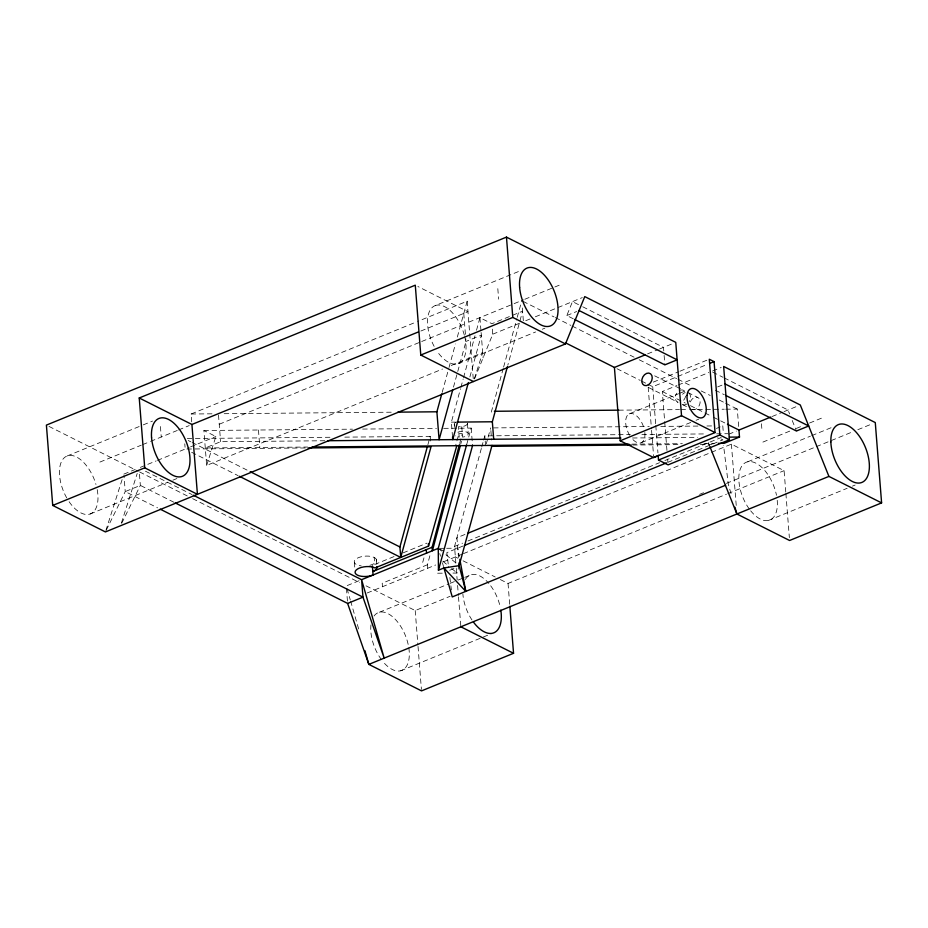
<?xml version="1.0" encoding="UTF-8"?>
<svg xmlns="http://www.w3.org/2000/svg" width="928" height="928" viewBox="0 0 928 928"><rect width="100%" height="100%" fill="white"/><g stroke="black" fill="none" stroke-linecap="round" stroke-linejoin="round"><path stroke-width="0.7" stroke-dasharray="4.64 3.48" d="M427.75 568.226L427.483 564.734L430.337 553.981M459.731 443.364L462.306 433.654L458.908 433.689L455.81 444.721M460.74 444.083L461.483 441.31M427.901 444.663L430.163 436.369L343.418 437.146M442.192 392.405L448.63 368.868M449.013 367.488L455.451 343.952M457.342 337.026L467.144 301.206L417.565 321.459M453.479 387.127L465.984 341.434L465.775 338.743M452.528 436.926L451.368 422.147L460.508 388.728M460.891 387.336L463.176 378.984M463.559 377.58L474.985 335.808M476.516 330.24L479.938 317.701L491.921 323.721L522.592 311.193L507.836 365.098M469.893 376.942L481.319 335.17L465.984 341.434M466.587 444.883L471.169 428.098L458.154 428.214M481.354 448.433L454.534 546.464L456.147 566.927M481.736 447.041L483.256 441.461M483.639 440.069L484.787 435.882L630.379 434.582M503.231 368.451L491.515 411.301L491.817 415.234M503.614 367.07L516.85 318.687M517.221 317.306L521.768 300.718M486.33 443.723L487.768 438.457M488.128 437.146L490.657 427.924M452.934 573.075L457.11 573.04L458.896 566.486M422.704 562.333L424.131 557.264M122.102 479.625L105.409 531.93L125.234 491.585L123.969 475.461M121.394 522.998L137.216 473.454M206.654 465.427L215.876 436.52L203.905 430.499L206.654 465.427L442.494 369.054M474.347 378.775L482.688 352.628L449.187 366.316M474.533 378.902L492.745 334.196L492.223 327.654M573.272 318.78L566.822 315.532L572.483 301.612L581.462 306.124M121.754 523.23L140.348 485.402L139.293 471.969M67.222 455.938L141.903 425.43M143.237 424.885L152.575 421.068M434.13 346.341A31.204 16.472 67.8 0 1 435.29 305.556L520.631 270.674M191.725 421.857L191.098 414.004L416.22 322.016M99.911 462.074L141.253 445.185M142.587 444.64L149.257 441.914M150.591 441.368L177.26 430.476M178.594 429.931L189.254 425.569M420.871 331.029L467.967 311.68L417.855 286.485M468.791 322.155L512.801 304.175M514.135 303.63L523.473 299.814M524.807 299.268L560.802 284.56M219.24 424.235L420.361 342.049M421.695 341.504L464.603 323.965M123.865 474.115L135.198 469.487M140.29 467.399L156.148 460.926M157.458 460.392L189.208 447.412M190.542 446.878L215.876 436.52M324.788 440.754L220.609 441.693L205.274 447.957L307.586 447.041M492.745 334.196L522.081 322.213M530.039 318.954L523.415 321.668L522.174 305.95M535.352 316.796L556.568 308.119M557.902 307.574L582.297 297.61M566.822 315.532L576.636 311.53M90.19 513.973L167.539 482.363M172.875 480.182L176.877 478.546M458.246 363.579L535.595 331.969M542.265 329.243L544.933 328.152M647.57 353.881L658.184 349.543M659.518 349.009L673.31 343.372M653.277 382.116L678.612 371.757M679.946 371.212L709.294 359.229M647.941 384.296L652.732 386.698L707.414 364.356M666.954 450.474L662.314 391.512L676.906 385.561M678.229 385.016L708.737 372.546M712.611 370.968L721.207 367.453M629.636 435.278A15.602 8.236 67.8 0 1 629.23 413.876L678.577 393.716M679.911 393.17L686.581 390.444M717.669 386.918L722.576 384.911M641.376 442.621L690.71 422.46M696.046 420.28L698.714 419.189M394.04 556.568L374.75 564.456L374.204 557.461A11.182 4.918 -4.5 0 0 356.503 558.656A11.182 4.918 -4.5 0 0 361.224 565.894M403.112 552.868L426.938 543.124M716.404 428.458L720.232 426.892M464.963 534.447L456.936 537.73L458.502 557.589M359.043 580.731L346.26 585.951L347.629 603.42M454.534 546.464L462.573 543.182M467.932 540.989L659.553 462.689M664.912 460.508L721.195 437.506M728.724 434.234L736.391 431.102M772.108 416.51L782.722 412.171M784.044 411.626L797.836 405.988M463.107 545.989L446.82 552.647L448.34 565.024M667.777 462.364L722.854 439.86L717.727 437.274M427.483 564.734L382.197 583.236L382.464 586.728M367.175 592.98L435.638 565.001M443.526 561.776L462.063 554.213M463.397 553.656L731.403 444.152L784.09 470.647L785.772 492.026M762.897 442.099L790.9 430.65M796.236 428.469L802.906 425.743M809.576 423.029L824.238 417.032M453.954 568.504L449.013 570.523L448.502 566.405M379.413 612.236L448.758 583.898M450.092 583.352L456.762 580.638M458.096 580.093L463.432 577.912M464.766 577.367L471.424 574.641M747.748 461.773L810.422 436.172M811.756 435.626L831.766 427.448M366.038 585.835L415.21 610.566L450.08 596.31M699.561 494.369L703.586 492.722M726.392 483.407L814.923 447.238M816.257 446.681L852.472 431.891M857.843 429.699L872.598 423.667M500.331 579.559L508.045 583.445L726.473 494.195M727.807 493.638L784.09 470.647M400.664 670.793L491.353 633.731M768.442 520.457L847.125 488.314M852.461 486.133L855.129 485.042M467.41 423.783A6.635 2.923 -4.5 0 1 461.761 426.671L458.362 426.706L459.186 437.181A6.635 2.923 -4.5 0 1 455.578 435.847M716.66 433.817L727.796 433.701M191.098 414.004L214.101 413.795M224.193 413.702L392.034 412.194M618.744 410.164L679.47 409.619M680.908 409.608L688.147 409.538M689.585 409.526L724.292 409.213M725.731 409.202L737.296 409.097L738.955 430.058M451.368 422.147L455.613 422.112M203.905 430.499L352.512 429.165M362.639 429.072L436.438 428.411M443.677 428.342L456.704 428.226M493.534 427.901L649.252 426.497M660.794 426.393L698.274 426.068M706.927 425.987L712.692 425.929M187.27 438.55L333.303 437.239M641.909 434.49L703.888 433.933M632.513 437.993L697.566 437.413M631.887 444.129L682.347 443.677M703.981 443.491L714.073 443.398M305.208 447.98L185.206 449.048L184.788 443.816M632.641 445.034L680.212 444.616M700.385 444.431L711.915 444.326L711.614 440.406M439.663 548.344L445.231 548.297M446.623 548.286L457.759 548.181L459.314 556.545M437.622 573.214L443.19 573.168M145.441 471.192L192.038 494.578M174 502.292L140.348 485.402L125.234 491.585L157.563 507.836M582.738 306.774L663.497 347.374L664.019 354.09M712.669 372.105L722.889 377.244M724.165 377.882L788.023 410.002L789.6 413.934M715.337 390.224L724.35 394.748M523.056 301.368L554.028 316.935M555.315 317.585L570.813 325.38M572.1 326.03L634.044 357.176M639.206 359.774L676.64 378.601M677.927 379.239L692.126 386.384M701.162 390.932L710.198 395.467M719.235 400.014L724.397 402.613M725.684 403.262L737.296 409.097M654.658 375.828L683.031 390.085M687.822 392.498L697.392 397.312A6.635 4.814 -63.3 0 1 699.515 404.944A6.635 4.814 -63.3 0 1 692.427 409.573M616.992 368.729L640.204 380.399M641.492 381.048L646.654 383.647M662.314 391.512L685.305 403.077M690.409 405.652L712.124 416.568M713.4 417.206L726.172 423.632M648.394 387.428L678.055 402.346A6.635 4.814 -63.3 0 1 676.732 393.182M682.846 404.759L686.442 406.557M439.489 548.97L444.373 551.429M455.358 556.951L457.933 558.238M463.072 560.825L495.192 576.984M188.245 440.522L190.832 441.821M192.119 442.47L248.913 471.03M191.655 452.296L238.113 475.658M48.987 426.404L138.284 471.308M139.571 471.958L187.456 496.039M192.63 498.638L359.565 582.575M439.373 549.26L441.566 551.081M445.962 554.724L459.128 565.639M442.842 561.208L447.226 564.85M451.623 568.493L457.11 573.04M792.234 420.5L796.444 431.01M708.273 442.586L709.34 445.231M731.032 493.626L728.294 484.126L723.562 445.568M439.779 553.587L440.533 556.197M442.412 562.739L443.538 566.66M347.049 588.712L350.227 599.72M350.622 601.089L358.939 629.996M449.871 577.471L450.718 584.42M450.892 585.812L451.402 589.976M785.888 493.452L789.357 537.648M761.459 423.76L762.074 431.613M731.403 444.152L736.229 505.447M722.784 425.848L723.411 433.701M664.123 355.436L664.866 364.843M667.638 459.105L667.858 461.982M652.732 386.698L655.678 424.084M655.794 425.523L657.94 452.852M648.173 387.162L651.456 428.875M651.572 430.314L653.602 456.193M497.814 288.666L498.638 299.152M508.045 583.445L509.727 604.824M490.866 430.615L491.608 440.011M479.938 317.701L480.994 331.134M481.11 332.479L483.105 357.872M484.787 435.882L485.1 439.814M485.205 441.113L485.611 446.356M467.144 301.206L473.245 378.705M463.78 313.49L465.659 337.398M471.169 428.098L472.549 445.568M467.387 423.017L468.211 433.492M461.761 426.671L462.585 437.158A6.635 2.923 -4.5 0 0 467.758 432.784A6.635 2.923 -4.5 0 0 457.597 432.262M454.291 424.653L454.5 427.274M456.251 568.354L457.156 579.756M457.608 585.452L458.386 595.44M458.502 596.855L460.856 626.794M430.163 436.369L430.789 444.222M415.21 610.566L417.913 644.983M418.029 646.422L421.416 689.458M376.455 559.677L376.896 565.256M354.368 562.449L354.879 568.992M258.46 430.012L259.828 447.47M218.509 415.06L220.609 441.693M160.428 426.532L161.252 437.007M97.196 489.59A31.204 16.472 67.8 0 1 90.526 513.845A31.204 16.472 67.8 0 1 68.788 501.259M66.723 497.907A31.204 16.472 67.8 0 1 66.561 456.216A31.204 16.472 67.8 0 1 95.967 484.462M408.796 647.721A31.204 16.472 67.8 0 1 402.427 670.144A31.204 16.472 67.8 0 1 382.324 660.84M381.42 659.657A31.204 16.472 67.8 0 1 370.968 624.927M374.065 616.018A31.204 16.472 67.8 0 1 392.66 616.83A31.204 16.472 67.8 0 1 408.332 645.18M454.743 425.36A6.635 2.923 -4.5 0 1 455.555 422.414M464.708 336.644A31.204 16.472 67.8 0 1 459.244 363.15A31.204 16.472 67.8 0 1 436.844 350.865M435.29 305.556A31.204 16.472 67.8 0 1 464.383 335.356M777.223 500.32A31.204 16.472 67.8 0 1 750.694 510.841M749.174 508.857A31.204 16.472 67.8 0 1 745.718 462.492A31.204 16.472 67.8 0 1 776.492 495.297M471.969 619.962A31.204 16.472 67.8 0 1 462.875 593.978M465.404 579.455A31.204 16.472 67.8 0 1 488.836 583.434M490.68 585.777A31.204 16.472 67.8 0 1 500.354 607.585M374.204 557.461A11.182 4.918 -4.5 0 1 369.762 565.326M644.832 432.46A15.602 8.236 67.8 0 1 631.852 438.41M629.23 413.876A15.602 8.236 67.8 0 1 644.113 428.655M680.386 390.166A6.635 4.814 -63.3 0 1 685.56 392.95M685.63 396.082A6.635 4.814 -63.3 0 1 682.045 401.615M690.304 401.952A6.635 4.814 -63.3 0 1 697.392 397.312M688.924 393.101A6.635 4.814 -63.3 0 1 689.133 401.662M686.836 404.016A6.635 4.814 -63.3 0 1 681.732 404.156M682.579 394.261A6.635 4.814 -63.3 0 1 685.177 392.567"/><path stroke-width="1.39" d="M460.369 445.463L432.402 550.756L432.123 547.265L459.36 444.744M239.412 476.308L400.734 557.438L399.91 546.963L427.147 447.424M452.725 389.888L439.095 439.733L436.891 411.788L441.809 393.797M400.734 557.438L430.998 446.844L308.096 447.946M468.362 382.51L452.748 439.617L452.528 436.926M725.615 485.216L452.261 596.924L443.92 567.971L465.798 591.38L459.128 565.639L443.92 567.971L438.445 570.198L438.271 548.355L466.587 444.883M438.445 570.198L472.549 445.568M493.708 439.246L492.339 421.776L507.465 366.49M458.896 566.486L492.026 445.382M372.383 565.906L373.102 574.989A11.182 4.918 -4.5 0 1 357.442 575.128A11.182 4.918 -4.5 0 1 359.368 568.087A11.182 4.918 -4.5 0 1 375.028 567.948L428.539 546.082L456.854 445.452M565.477 343.928L584.756 296.6L675.758 342.362L681.535 415.709L715.059 432.564L709.294 359.229L714.073 361.63L719.85 434.977L729.431 439.791L723.654 366.456L800.296 404.991L828.913 476.4L881.6 502.895L875.278 422.565L506.468 237.116L46.4 425.105L52.722 505.435L105.409 531.93L565.477 343.928L512.79 317.434L420.778 355.041L415.28 285.186L139.235 397.984L144.733 467.828L197.42 494.322L191.922 424.479L139.235 397.984M191.922 424.479L418.389 331.946M52.722 505.435L144.733 467.828M565.709 342.942L614.417 367.43L644.925 354.972M710.082 363.266L714.073 361.63M614.417 367.43L620.194 440.777L681.535 415.709M432.123 547.265L372.824 571.497A11.182 4.918 -4.5 0 0 377 566.66M467.631 533.356L658.926 455.184M715.059 432.564L653.718 457.632L620.194 440.777M438.271 548.355L361.595 579.687L193.337 495.227M658.172 455.729L658.509 460.044L719.85 434.977M727.459 424.27L738.955 430.058L770.785 417.043M464.441 545.444L666.432 462.91M729.431 439.791L668.09 464.858L658.509 460.044M738.955 430.058L739.5 437.042L724.165 443.306L718.4 443.352M160.15 509.136L347.629 603.42L362.976 597.145L361.595 579.687L384.18 658.126L362.976 597.145L175.288 502.941M828.913 476.4L368.845 664.39L347.629 603.42M509.843 606.251L513.544 653.289L421.532 690.884L368.845 664.39L364.878 650.632M881.6 502.895L789.589 540.49L736.902 513.996L709.874 446.554M397.822 412.148L436.891 411.788M494.404 411.278L618.744 410.164M457.017 422.101L492.339 421.776M327.677 440.73L620.936 438.097M729.373 437.134L739.5 437.042M311.924 447.006L628.998 444.164M491.376 446.31L631.202 445.046M579.084 310.52L677.138 359.832L664.866 364.843L574.56 319.429M725.035 383.914L808.706 425.987L796.444 431.01L725.638 395.398M420.778 355.041L473.466 381.536M250.2 471.679L399.91 546.963M460.856 626.794L513.544 653.289M734.941 507.21L736.902 513.996M459.836 559.329L465.798 591.38M506.468 237.116L512.79 317.434M458.919 562.96L459.128 565.639M428.353 543.75L428.539 546.082M426.277 549.654L426.555 553.146M500.807 610.114A31.204 16.472 67.8 0 1 494.044 632.722A31.204 16.472 67.8 0 1 473.431 622.062M830.85 441.914A31.204 16.472 67.8 0 0 860.465 482.862A31.204 16.472 67.8 0 0 859.038 435.789A31.204 16.472 67.8 0 0 830.85 441.914M519.622 287.332A31.204 16.472 67.8 0 0 550.269 325.983A31.204 16.472 67.8 0 0 546.453 277.588A31.204 16.472 67.8 0 0 519.622 287.332M151.566 437.726A31.204 16.472 67.8 0 0 182.213 476.377A31.204 16.472 67.8 0 0 178.396 427.982A31.204 16.472 67.8 0 0 151.566 437.726M648.51 384.749A6.635 4.814 -63.3 0 0 650.609 373.822A6.635 4.814 -63.3 0 0 641.921 379.494A6.635 4.814 -63.3 0 0 648.51 384.749M687.056 395.444A15.602 8.236 67.8 0 0 700.57 417.948A15.602 8.236 67.8 0 0 702.31 396.152A15.602 8.236 67.8 0 0 687.056 395.444"/></g></svg>
